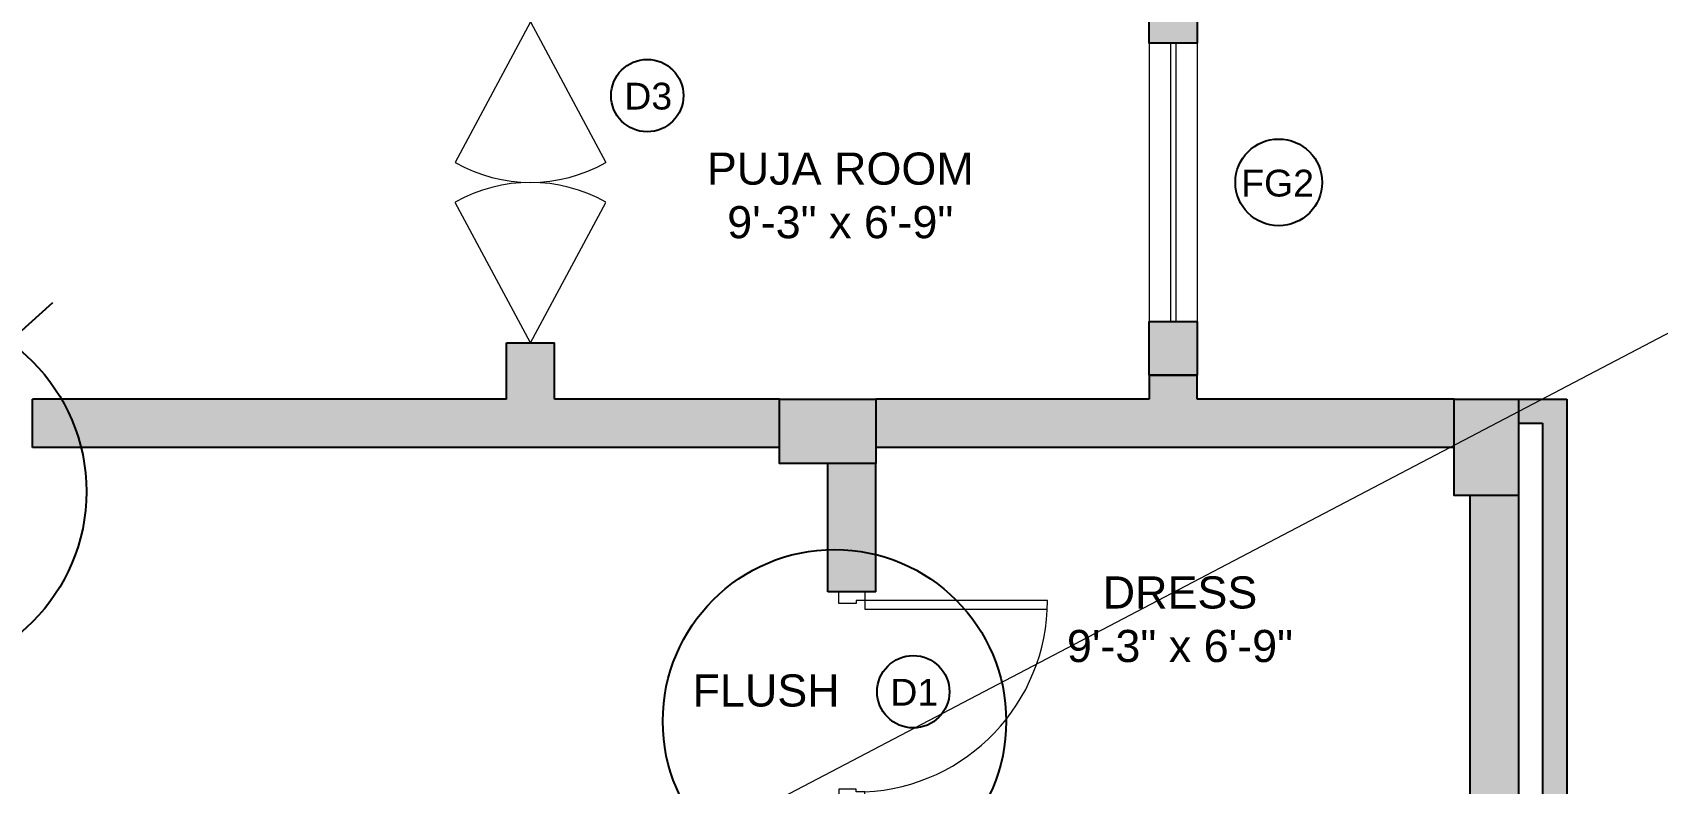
# Model space of a CAD drawing. Header units: inches. Extents: x 211391 to 214260, y -106888 to -102532.
# Drawn here: x 212055.7 to 212359.1, y -106505.2 to -106364.9 of the extents above; entities that cross this region are included whole.
import ezdxf

# ---------------------------------------------------------------- set-up
doc = ezdxf.new("R2010")
doc.units = ezdxf.units.IN
doc.header["$MEASUREMENT"] = 0
doc.layers.add('COLUMN', color=6, linetype='Continuous')
for name, color, linetype, lineweight in [('DOOR', 2, 'Continuous', 9), ('HATCH', 251, 'Continuous', 13), ('PROPOSED WALL', 6, 'Continuous', 25), ('TEXT', 3, 'Continuous', 9), ('TEXT 1', 3, 'Continuous', 15), ('WALL', 5, 'Continuous', 25), ('window', 1, 'Continuous', 18)]:
    doc.layers.add(name, color=color, linetype=linetype, lineweight=lineweight)
doc.layers.add('DOOR GLAZING NUMBER', color=1, linetype='Continuous', lineweight=5, plot=False)
doc.styles.add('STYLE1', font='arial.ttf', dxfattribs={"height": 8})

# ---------------------------------------------------------------- blocks, each defined once
blk = doc.blocks.new('*U5')
at = {"layer": 'DOOR'}
for points in [[(1.5, -4.54), (1.5, -3.04), (2, -3.04), (2, -0.04), (0, -0.04), (0, -4.54)], [(34.5, -4.54), (34.5, -3.04), (34, -3.04), (34, -0.04), (36, -0.04), (36, -4.54)]]:
    blk.add_lwpolyline(points, close=True, dxfattribs=at)
blk.add_lwpolyline([(34.5, -4.54, -0.400224), (1.5, -36.04), (1.5, -4.54), (3, -4.54), (3, -36.01)], format="xyb", dxfattribs=at)
blk = doc.blocks.new('erwe54')
at = {"layer": 'COLUMN', "ltscale": 20, "true_color": 0xe517e8}
h = blk.add_hatch(color=6, dxfattribs=at)
h.dxf.hatch_style = 1
h.paths.add_polyline_path([(205644.77, -116018.54), (205626.77, -116018.54), (205626.77, -116030.54), (205644.77, -116030.54)])
h = blk.add_hatch(color=6, dxfattribs=at)
h.dxf.hatch_style = 1
h.paths.add_polyline_path([(205764.77, -116036.54), (205764.77, -116018.54), (205752.77, -116018.54), (205752.77, -116036.54)])
at = {"layer": 'COLUMN', "ltscale": 20}
for points in [[(205626.77, -116018.54), (205644.77, -116018.54), (205644.77, -116030.54), (205626.77, -116030.54)], [(205764.77, -116018.54), (205764.77, -116036.54), (205752.77, -116036.54), (205752.77, -116018.54)]]:
    blk.add_lwpolyline(points, close=True, dxfattribs=at)

msp = doc.modelspace()

# ---------------------------------------------------------------- hatches: boundary and pattern name
at = {"layer": 'HATCH', "ltscale": 15}
h = msp.add_hatch(color=8, dxfattribs=at)
h.dxf.hatch_style = 1
h.paths.add_polyline_path([(212264.19, -106356.9), (212273.19, -106356.9), (212273.19, -106366.9), (212264.19, -106366.9)])
h = msp.add_hatch(color=8, dxfattribs=at)
h.dxf.hatch_style = 1
h.paths.add_polyline_path([(212264.19, -106418.9), (212273.19, -106418.9), (212273.19, -106428.9), (212264.19, -106428.9)])
h = msp.add_hatch(color=256, dxfattribs=at)
h.dxf.hatch_style = 1
h.paths.add_polyline_path([(212195.19, -106433.4), (212153.19, -106433.4), (212153.19, -106422.9), (212144.19, -106422.9), (212144.19, -106433.4), (212055.69, -106433.4), (212055.69, -106442.4), (212195.19, -106442.4)])
h = msp.add_hatch(color=256, dxfattribs=at)
h.dxf.hatch_style = 1
h.paths.add_polyline_path([(212273.19, -106428.9), (212264.19, -106428.9), (212264.19, -106433.4), (212213.19, -106433.4), (212213.19, -106442.4), (212321.19, -106442.4), (212321.19, -106433.4), (212273.19, -106433.4)])
h = msp.add_hatch(color=256, dxfattribs=at)
h.dxf.hatch_style = 1
h.paths.add_polyline_path([(212345.19, -106580.4), (212342.19, -106580.4), (212342.19, -106433.4), (212333.19, -106433.4), (212333.19, -106437.9), (212337.69, -106437.9), (212337.69, -106587.9), (212333.19, -106587.9), (212333.19, -106592.4), (212342.19, -106592.4), (212345.19, -106592.4)])
h = msp.add_hatch(color=256, dxfattribs=at)
h.dxf.hatch_style = 1
h.paths.add_polyline_path([(212213.19, -106445.4), (212204.19, -106445.4), (212204.19, -106469.4), (212213.19, -106469.4)])
h = msp.add_hatch(color=256, dxfattribs=at)
h.dxf.hatch_style = 1
h.paths.add_polyline_path([(212333.19, -106451.4), (212324.19, -106451.4), (212324.19, -106523.4), (212288.19, -106523.4), (212288.19, -106532.4), (212324.19, -106532.4), (212324.19, -106583.4), (212333.19, -106583.4)])

# ---------------------------------------------------------------- linework, layer by layer
at = {"layer": 'Defpoints', "ltscale": 15}
msp.add_lwpolyline([(212028.99, -106434.71), (212033.74, -106438.54), (212059.47, -106415.31)], dxfattribs=at)
at = {"layer": 'Defpoints'}
for centre, radius in [((212170.49, -106376.7), 6.76), ((212288.41, -106392.9), 8.1), ((212220.17, -106488.04), 6.76)]:
    msp.add_circle(centre, radius, dxfattribs=at)
at = {"layer": 'Defpoints', "ltscale": 15}
for centre, radius in [((212031.37, -106450.67), 34.39), ((212205.46, -106493.54), 32.06)]:
    msp.add_circle(centre, radius, dxfattribs=at)
at = {"layer": 'DOOR', "ltscale": 20}
for points in [[(212148.69, -106362.9), (212134.61, -106389.18)], [(212148.69, -106362.9), (212162.77, -106389.18)], [(212148.69, -106422.9), (212134.61, -106396.63)], [(212148.69, -106422.9), (212162.77, -106396.63)]]:
    msp.add_lwpolyline(points, dxfattribs=at)
for centre, start, end in [((212148.69, -106364.4), 240.3915, 299.6085), ((212148.69, -106421.4), 60.3915, 119.6085)]:
    msp.add_arc(centre, 28.5, start, end, dxfattribs=at)
at = {"layer": 'DOOR GLAZING NUMBER', "ltscale": 15}
msp.add_line((211468.75, -106888.48), (214259.76, -105426.59), dxfattribs=at)
at = {"layer": 'PROPOSED WALL', "ltscale": 15}
for points in [[(212264.19, -106356.9), (212273.19, -106356.9), (212273.19, -106366.9), (212264.19, -106366.9)], [(212264.19, -106418.9), (212273.19, -106418.9), (212273.19, -106428.9), (212264.19, -106428.9)]]:
    msp.add_lwpolyline(points, close=True, dxfattribs=at)
at = {"layer": 'WALL', "ltscale": 20}
for p, q in [((212144.19, -106422.9), (212153.19, -106422.9)), ((212144.19, -106433.4), (212144.19, -106422.9)), ((212153.19, -106433.4), (212153.19, -106422.9)), ((212264.19, -106428.9), (212264.19, -106433.4)), ((212264.19, -106428.9), (212273.19, -106428.9)), ((212273.19, -106433.4), (212273.19, -106428.9)), ((212144.19, -106433.4), (212055.69, -106433.4)), ((212055.69, -106442.4), (212055.69, -106433.4)), ((212195.19, -106433.4), (212153.19, -106433.4)), ((212264.19, -106433.4), (212213.19, -106433.4)), ((212321.19, -106433.4), (212273.19, -106433.4)), ((212195.19, -106442.4), (212055.69, -106442.4)), ((212321.19, -106442.4), (212213.19, -106442.4)), ((212204.19, -106469.4), (212204.19, -106445.4)), ((212213.19, -106469.4), (212213.19, -106445.4)), ((212333.19, -106451.4), (212333.19, -106583.4)), ((212213.19, -106469.4), (212204.19, -106469.4))]:
    msp.add_line(p, q, dxfattribs=at)
at = {"layer": 'WALL'}
for p, q in [((212333.19, -106433.4), (212342.19, -106433.4)), ((212342.19, -106433.4), (212342.19, -106580.4)), ((212333.19, -106437.9), (212337.69, -106437.9)), ((212337.69, -106437.9), (212337.69, -106587.9)), ((212324.19, -106523.4), (212324.19, -106451.4))]:
    msp.add_line(p, q, dxfattribs=at)
at = {"layer": 'window', "ltscale": 20}
for p, q in [((212264.19, -106366.9), (212264.19, -106418.9)), ((212268.19, -106366.9), (212268.19, -106418.9)), ((212269.19, -106366.9), (212269.19, -106418.9)), ((212273.19, -106366.9), (212273.19, -106418.9))]:
    msp.add_line(p, q, dxfattribs=at)

# ---------------------------------------------------------------- block references
at = {"layer": 'DOOR', "ltscale": 5, "xscale": -1.082596922725787, "yscale": 1.082596922725787, "zscale": 1.082596922725787, "rotation": 89.99999999997283}
msp.add_blockref('*U5', (212206.21, -106469.4), dxfattribs=at)
at = {"layer": 'TEXT 1'}
msp.add_blockref('erwe54', (6568.42, 9585.14), dxfattribs=at)

# ---------------------------------------------------------------- texts
at = {"layer": 'Defpoints', "style": 'STYLE1'}
msp.add_text('FG2', height=5, dxfattribs=at).set_placement((212281.41, -106395.54))
at = {"layer": 'Defpoints', "attachment_point": 3, "style": 'STYLE1'}
for s, width, gutter_width, heights, insert, char_height in [('\\A1;\\pxqc;D3', 8.2379, 70, [-5.11], (212174.79, -106374.29), 5), ('\\A1;\\pxqc;FLUSH', 101.9942, 35, [-6.2], (212243.68, -106484.8), 6), ('\\A1;\\pxqc;D1', 8.2379, 70, [-5.02], (212224.47, -106485.63), 5)]:
    msp.add_mtext_dynamic_manual_height_columns(s, width=width, gutter_width=gutter_width, heights=heights, dxfattribs=dict(at, insert=insert, char_height=char_height))
at = {"layer": 'TEXT', "ltscale": 10, "char_height": 6, "style": 'STYLE1'}
for s, heights, insert, attachment_point in [('\\A1;\\pxqc;PUJA ROOM\\P9\'-3" x 6\'-9"', [-16.24], (212257.53, -106387.33), 3), ('\\A1;\\pxqc;DRESS\\P9\'-3" x 6\'-9"', [-16.23], (212320.97, -106482.58), 9)]:
    msp.add_mtext_dynamic_manual_height_columns(s, width=101.9942, gutter_width=35, heights=heights, dxfattribs=dict(at, insert=insert, attachment_point=attachment_point))

doc.saveas('drawing.dxf')
